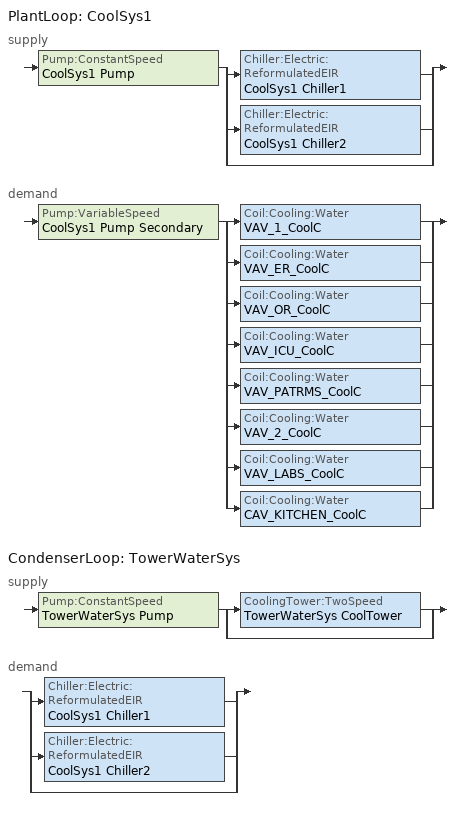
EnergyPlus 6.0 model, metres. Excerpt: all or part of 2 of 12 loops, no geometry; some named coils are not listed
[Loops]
PlantLoop 'CoolSys1'
 supply: Pump:ConstantSpeed 'CoolSys1 Pump' > split
  | Chiller:Electric:ReformulatedEIR 'CoolSys1 Chiller1'
  | Chiller:Electric:ReformulatedEIR 'CoolSys1 Chiller2'
  | bypass
 demand: Pump:VariableSpeed 'CoolSys1 Pump Secondary' > split
  | Coil:Cooling:Water 'VAV_1_CoolC'
  | Coil:Cooling:Water 'VAV_ER_CoolC'
  | Coil:Cooling:Water 'VAV_OR_CoolC'
  | Coil:Cooling:Water 'VAV_ICU_CoolC'
  | Coil:Cooling:Water 'VAV_PATRMS_CoolC'
  | Coil:Cooling:Water 'VAV_2_CoolC'
  | Coil:Cooling:Water 'VAV_LABS_CoolC'
  | Coil:Cooling:Water 'CAV_KITCHEN_CoolC'
CondenserLoop 'TowerWaterSys'
 supply: Pump:ConstantSpeed 'TowerWaterSys Pump' > split
  | CoolingTower:TwoSpeed 'TowerWaterSys CoolTower'
  | bypass
 demand: split
  | Chiller:Electric:ReformulatedEIR 'CoolSys1 Chiller1'
  | Chiller:Electric:ReformulatedEIR 'CoolSys1 Chiller2'
  | bypass
[Sizing:Plant]
Name | Loop Type | Design Loop Exit Temperature {C} | Loop Design Temperature Difference {deltaC}
CoolSys1 | Cooling | 7.22 | 6.67
TowerWaterSys | Condenser | 29.4 | 5.6
[PlantLoop]
CoolSys1: Fluid Type=WATER; Plant Equipment Operation Scheme=CoolSys1 Loop Operation Scheme List; Maximum Loop Temperature {C}=98; Minimum Loop Temperature {C}=1; Maximum Loop Flow Rate {m3/s}=AUTOSIZE; Minimum Loop Flow Rate {m3/s}=0; Plant Loop Volume {m3}=autocalculate; Load Distribution Scheme=Uniform; Common Pipe Simulation=TwoWayCommonPipe
[CondenserLoop]
TowerWaterSys: Fluid Type=Water; Condenser Equipment Operation Scheme=TowerWaterSys Loop Operation Scheme List; Maximum Loop Temperature {C}=80; Minimum Loop Temperature {C}=5; Maximum Loop Flow Rate {m3/s}=AUTOSIZE; Minimum Loop Flow Rate {m3/s}=0; Condenser Loop Volume {m3}=AUTOSIZE; Load Distribution Scheme=SEQUENTIAL
[PlantEquipmentOperationSchemes]
CoolSys1 Loop Operation Scheme List: Control Scheme 1=CoolSys1 Operation Scheme; Control Scheme 1 Schedule=PlantOnSched
[CondenserEquipmentOperationSchemes]
TowerWaterSys Loop Operation Scheme List: Control Scheme 1=TowerWaterSys Operation Scheme; Control Scheme 1 Schedule=PlantOnSched
[PlantEquipmentOperation:CoolingLoad] Load Range 1 Lower Limit {W}=0
Name | Load Range 1 Upper Limit {W} | Range 1 Equipment List | Load Range 2 Lower Limit {W} | Load Range 2 Upper Limit {W} | Range 2 Equipment List
CoolSys1 Operation Scheme | 1.09126e+06 | CoolSys1 Equipment List 1 | 1.09126e+06 | 100000000000000 | CoolSys1 Equipment List 2
TowerWaterSys Operation Scheme | 1000000000000 | TowerWaterSys Equipment List
[PlantEquipmentList]
CoolSys1 Equipment List 1: CoolSys1 Chiller1
CoolSys1 Equipment List 2: CoolSys1 Chiller1, CoolSys1 Chiller2
[CondenserEquipmentList]
TowerWaterSys Equipment List: TowerWaterSys CoolTower
[SetpointManager:Scheduled] Control Variable=Temperature
Name | Schedule | Setpoint Node or NodeList
CoolSys1 Loop Plant Demand Inlet Setpoint Manager | CW-Loop-Temp-Schedule | CoolSys1 Demand Inlet Node
CoolSys1 Loop Setpoint Manager | CW-Loop-Temp-Schedule | CoolSys1 Supply Outlet Node
TowerWaterSystem Loop Setpoint Manager | Tower-Loop-Temp-Schedule | TowerWaterSys Supply Outlet Node
[Chiller:Electric:ReformulatedEIR] Reference Capacity {W}=1.09126e+06; Reference COP {W/W}=6.11; Reference Leaving Chilled Water Temperature {C}=6.67; Reference Leaving Condenser Water Temperature {C}=34.4444; Reference Chilled Water Flow Rate {m3/s}=0.0398531; Reference Condenser Water Flow Rate {m3/s}=AutoSize; Cooling Capacity Function of Temperature Curve=WC_CENT_2010_PA_CAPFT; Electric Input to Cooling Output Ratio Function of Temperature Curve=WC_CENT_2010_PA_EIRFT; Electric Input to Cooling Output Ratio Function of Part Load Ratio Curve=WC_CENT_300to600_2010_PA_EIRFPLR; Minimum Part Load Ratio=0.1; Maximum Part Load Ratio=1; Optimum Part Load Ratio=1; Minimum Unloading Ratio=0.1; Leaving Chilled Water Lower Temperature Limit {C}=5; Chiller Flow Mode Type=ConstantFlow; Design Heat Recovery Water Flow Rate {m3/s}=0
CoolSys1 Chiller1; CoolSys1 Chiller2
[CoolingTower:TwoSpeed]
TowerWaterSys CoolTower: Design Water Flow Rate {m3/s}=autosize; Air Flow Rate at High Fan Speed {m3/s}=autosize; Fan Power at High Fan Speed {W}=63363.4; U-Factor Times Area Value at High Fan Speed {W/K}=autosize; Air Flow Rate at Low Fan Speed {m3/s}=autosize; Fan Power at Low Fan Speed {W}=autosize; U-Factor Times Area Value at Low Fan Speed {W/K}=autosize; Air Flow Rate in Free Convection Regime {m3/s}=autosize; U-Factor Times Area Value at Free Convection Air Flow Rate {W/K}=autosize
[Pump:VariableSpeed]
CoolSys1 Pump Secondary: Rated Flow Rate {m3/s}=autosize; Rated Pump Head {Pa}=134284; Rated Power Consumption {W}=autosize; Motor Efficiency=0.9; Fraction of Motor Inefficiencies to Fluid Stream=0; Coefficient 1 of the Part Load Performance Curve=0; Coefficient 2 of the Part Load Performance Curve=0.0205; Coefficient 3 of the Part Load Performance Curve=0.4101; Coefficient 4 of the Part Load Performance Curve=0.5753; Minimum Flow Rate {m3/s}=0; Pump Control Type=Intermittent
[Pump:ConstantSpeed] Rated Flow Rate {m3/s}=AUTOSIZE; Rated Power Consumption {W}=AUTOSIZE; Fraction of Motor Inefficiencies to Fluid Stream=0; Pump Control Type=Intermittent
Name | Rated Pump Head {Pa},                   !- Rated Pump Head {Pa},                   !- Rated Pump Head {Pa} | Motor Efficiency
CoolSys1 Pump | 44761.3 | 0.9
TowerWaterSys Pump | 148557 | 0.87
[Schedule:Compact]
PlantOnSched: Through: 12/31, For: AllDays, Until: 24:00, 1
CW-Loop-Temp-Schedule: Through: 12/31, For: AllDays, Until: 24:00, 6.7
Tower-Loop-Temp-Schedule: Through: 12/31, For: AllDays, Until: 24:00, 21.1
[Curve:Biquadratic] Minimum Value of x=5; Maximum Value of x=10; Minimum Value of y=17.78; Maximum Value of y=46.11
Name | Coefficient1 Constant | Coefficient2 x | Coefficient3 x**2 | Coefficient4 y | Coefficient5 y**2 | Coefficient6 x*y
WC_Cent_2010_PA_CAPFT | 0.760017 | 0.0147432 | 0.0002144 | 0.0207218 | -0.0006425 | 0.0008007
WC_Cent_2010_PA_EIRFT | 0.677258 | 0.0117857 | -0.0001967 | 0.0014414 | 0.0003005 | -0.0006807
[Curve:Bicubic]
WC_Cent_300TO600_2010_PA_EIRFPLR: Coefficient1 Constant=-0.136053; Coefficient2 x=0.0086427; Coefficient3 x**2=3.85558e-06; Coefficient4 y=1.02403; Coefficient5 y**2=0.0604744; Coefficient6 x*y=-0.00894786; Coefficient7 x**3=0; Coefficient8 y**3=0.057066; Coefficient9 x**2*y=0; Coefficient10 x*y**2=0; Minimum Value of x=31.13; Maximum Value of x=36.52; Minimum Value of y=0.19; Maximum Value of y=1.03
